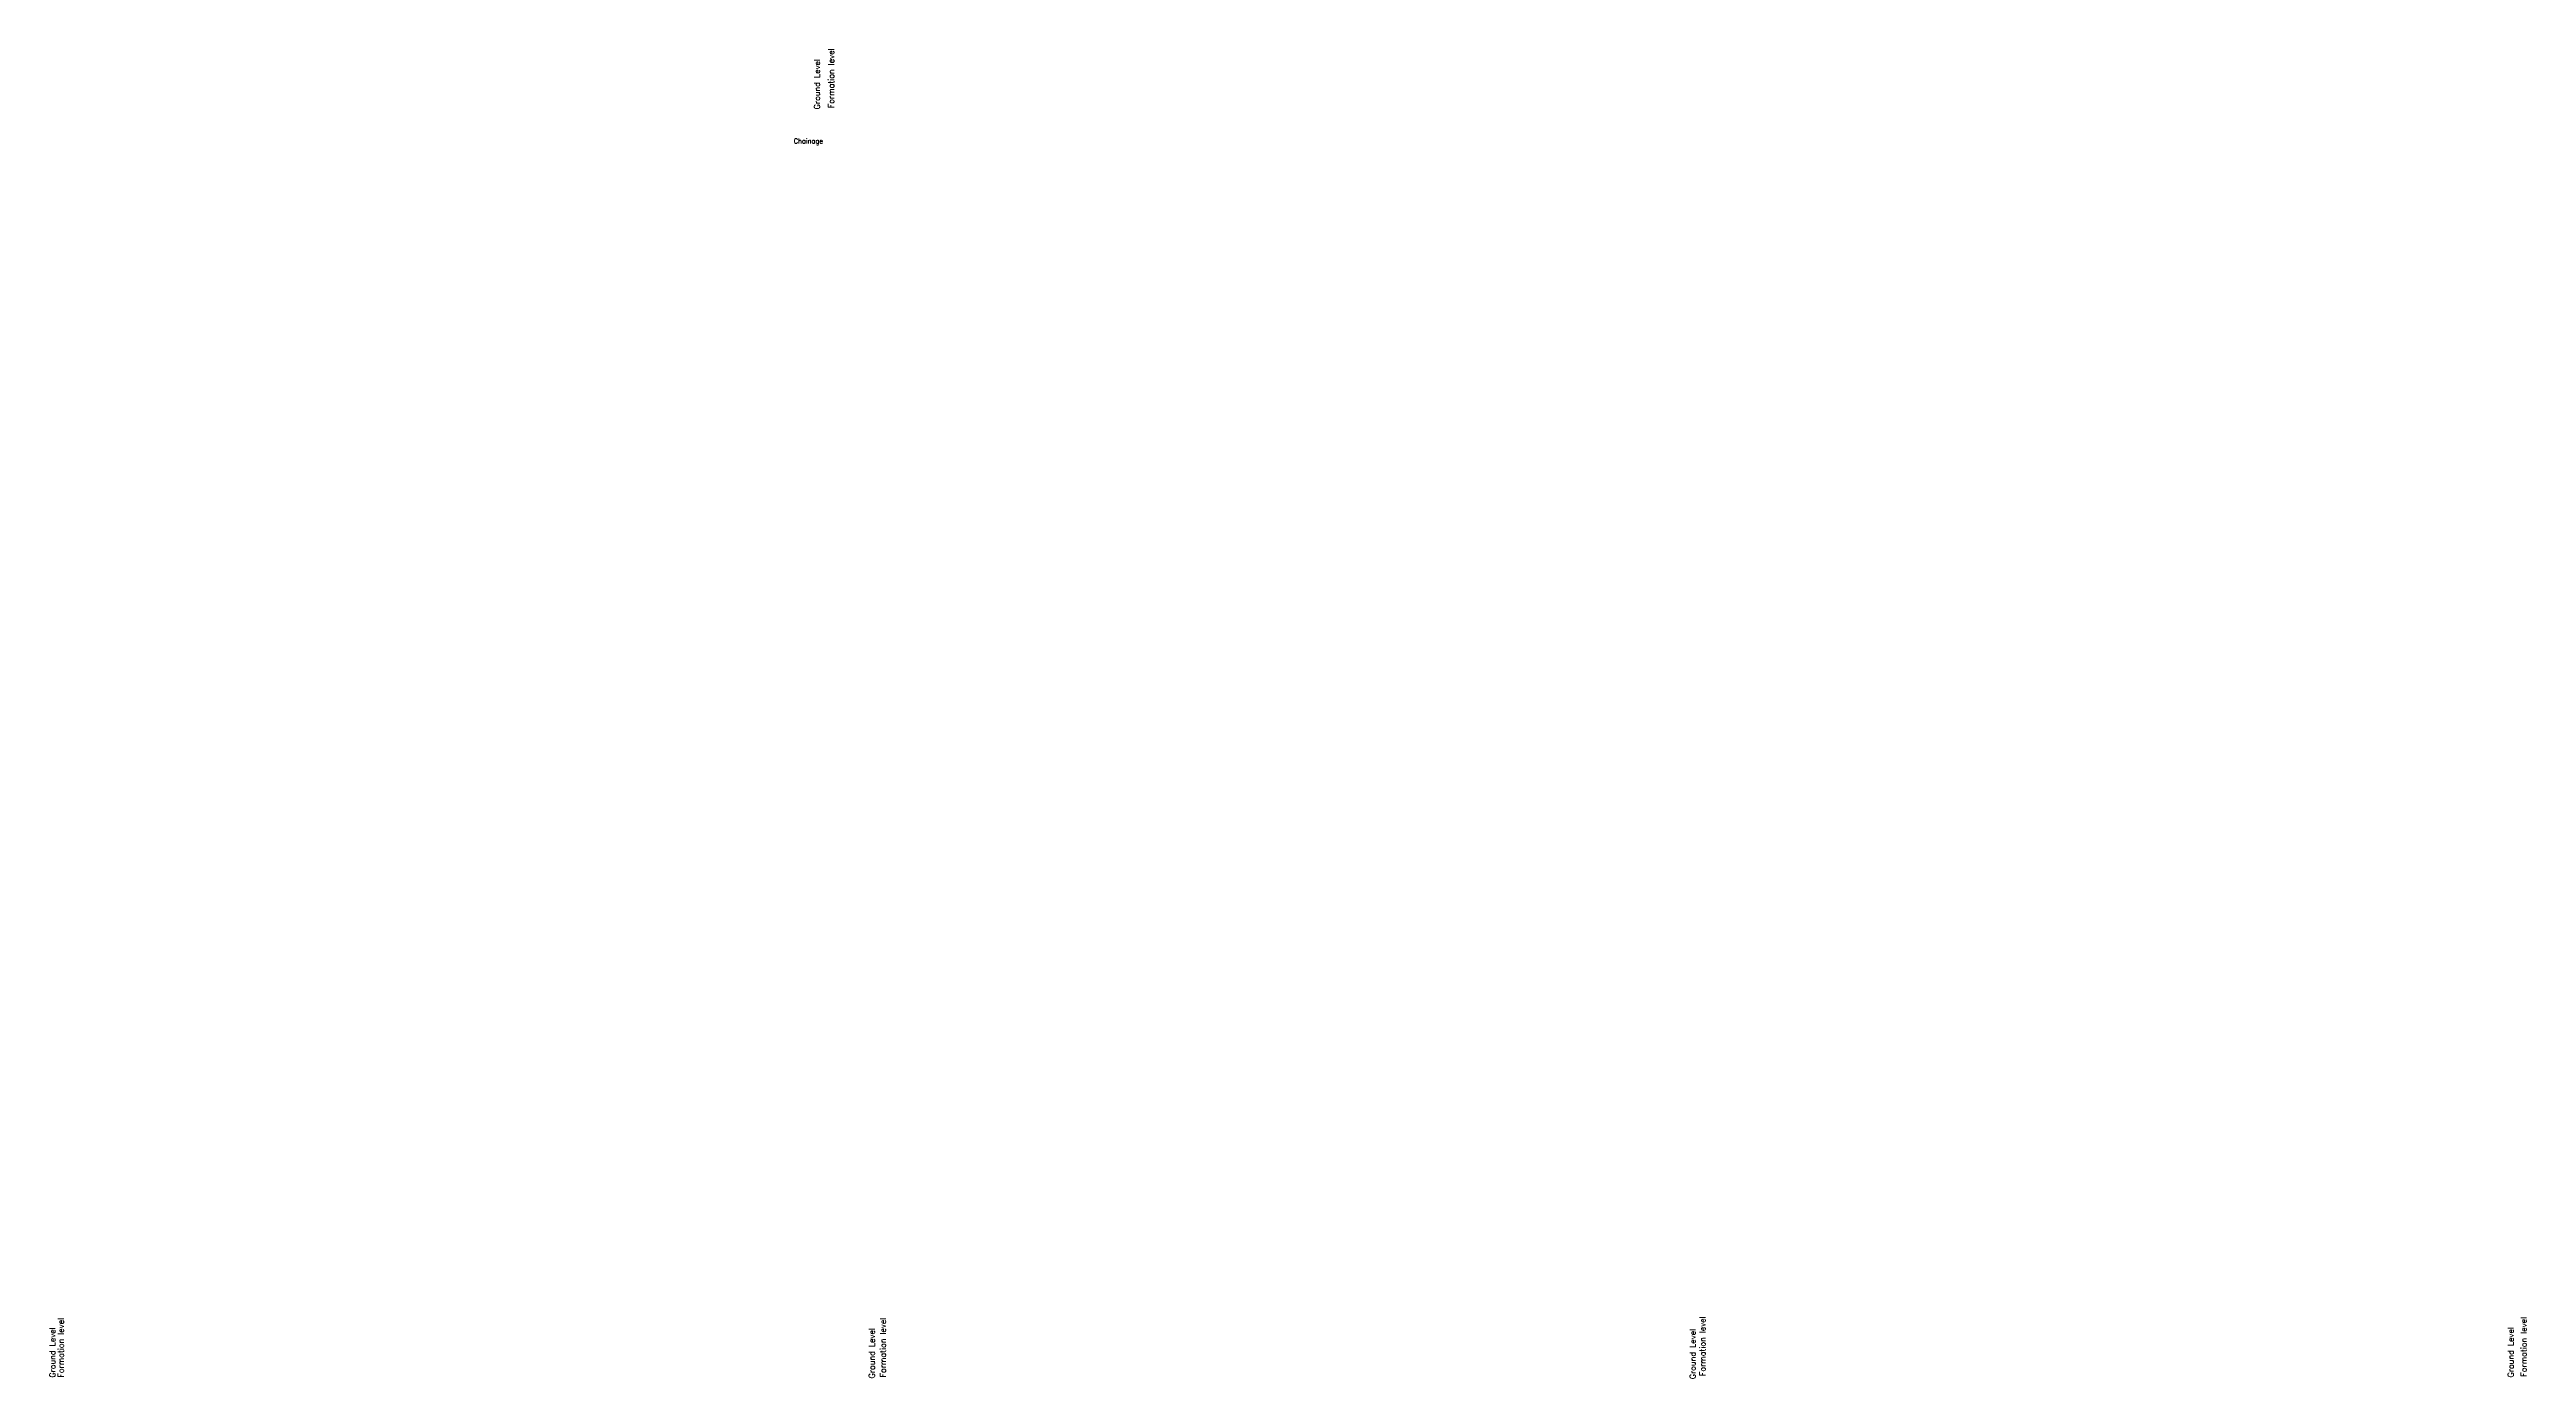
# Model space of a CAD drawing. Header units: metres. Extents: x 608182 to 630035, y 3058423 to 3064204.
# Drawn here: x 628750 to 630035, y 3062748 to 3063437 of the extents above; entities that cross this region are included whole.
import ezdxf

# ---------------------------------------------------------------- set-up
doc = ezdxf.new("R2010")
doc.units = ezdxf.units.M
doc.layers.add('C-ROAD', color=7, linetype='Continuous')
doc.styles.get("Standard").update_dxf_attribs({"font": 'simplex.shx'})

msp = doc.modelspace()

# ---------------------------------------------------------------- texts
at = {"layer": 'C-ROAD', "char_height": 3, "attachment_point": 1, "rotation": 90}
for s, width, heights, insert in [('Formation level', 32.47, [0], (629153.5, 3063406.9)), ('Ground Level', 31.765, [0.2], (629146.2, 3063406.3)), ('Formation level', 32.47, [0], (628753.9, 3062748.1)), ('Formation level', 32.47, [0], (629180.4, 3062748.2)), ('Formation level', 32.47, [0], (629605.6, 3062748.9)), ('Formation level', 32.47, [0], (630031.6, 3062748.6)), ('Ground Level', 31.765, [0.2], (628749.5, 3062748.1)), ('Ground Level', 31.765, [0.2], (629174.6, 3062747.7)), ('Ground Level', 31.765, [0.2], (629600.5, 3062747.3)), ('Ground Level', 31.765, [0.2], (630024.9, 3062748.2))]:
    msp.add_mtext_dynamic_manual_height_columns(s, width=width, gutter_width=1, heights=heights, dxfattribs=dict(at, insert=insert))
at = {"layer": 'C-ROAD', "insert": (629135.6, 3063391.1), "char_height": 2.5, "attachment_point": 1}
msp.add_mtext_dynamic_manual_height_columns('Chainage', width=19.304, gutter_width=1, heights=[0], dxfattribs=at)

# ---------------------------------------------------------------- wipeouts: each hides what was drawn before it
for points in [[(629179.4, 3062833.9), (629179.4, 3062833.8), (629181.3, 3062827.9), (629187.4, 3062810.5), (629189.5, 3062804.7), (629192.4, 3062799.7), (629206.6, 3062795.1), (629208.3, 3062799.9), (629211.3, 3062810.4), (629212, 3062811.5), (629216.1, 3062823.2), (629216.6, 3062823.9), (629218.9, 3062832.7), (629220.9, 3062836), (629223.7, 3062846.2), (629224.3, 3062847.3), (629228.2, 3062859.1), (629225.1, 3062863.8), (629185.6, 3062863.7), (629179.8, 3062863.3)], [(628970.3, 3062801.8), (628970.7, 3062798.6), (628972.5, 3062794.8), (628971.9, 3062792), (628977.3, 3062789.6), (628979.3, 3062791.5), (628979.3, 3062791.5), (628979.2, 3062799.4), (628975.9, 3062803.8)]]:
    msp.add_wipeout(points).dxf.layer = 'C-ROAD'

doc.saveas('drawing.dxf')
